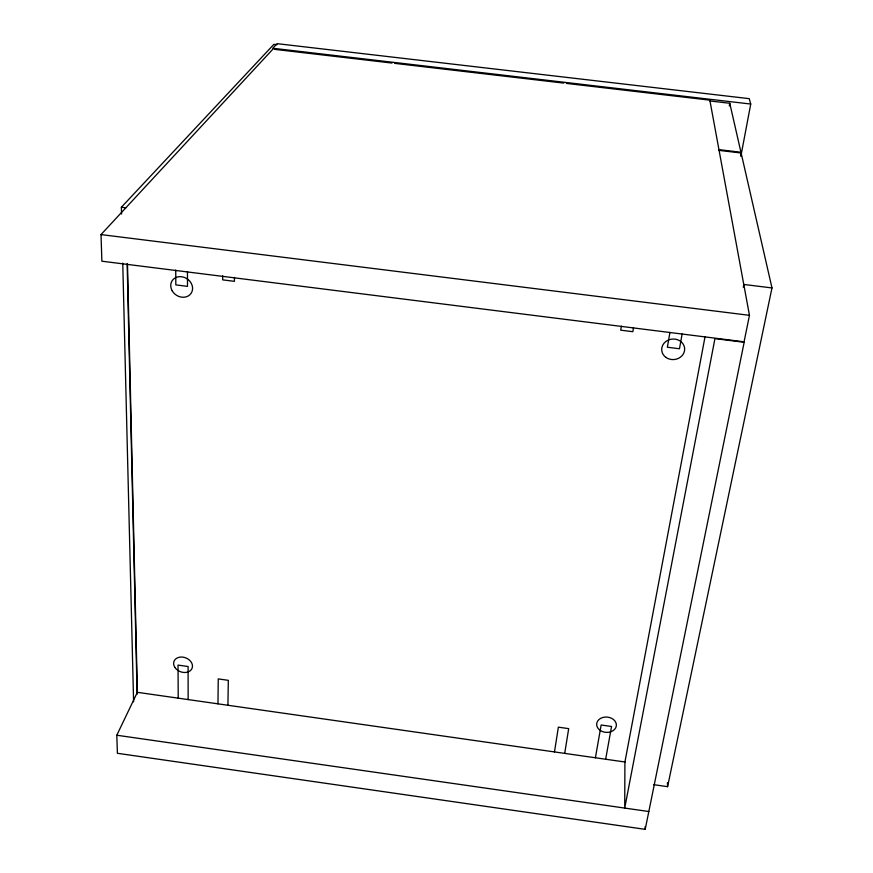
<?xml version="1.0" encoding="UTF-8"?>
<svg xmlns="http://www.w3.org/2000/svg" width="873" height="873" viewBox="0 0 873 873"><rect width="100%" height="100%" fill="white"/><g stroke="black" fill="none" stroke-linecap="round" stroke-linejoin="round"><path stroke-width="1.31" d="M217.966 703.834L218.25 678.899L228.311 680.329L227.929 705.264M222.702 275.846L222.659 279.862L234.411 281.346L234.477 277.341M554.475 751.926L558.371 727.165L568.694 728.639L564.7 753.388M621.358 326.175L620.725 330.18L632.838 331.707L633.492 327.702M595.408 757.775L601.148 725.016L611.547 726.489L605.655 759.237M669.929 332.471L667.354 347.225L679.467 348.764L682.119 334.01M729.293 105.949L729.773 103.276L709.989 100.962M705.024 336.836L624.915 762.02L624.719 808.071L714.943 338.626L744.167 342.292L645.202 829.35L117.397 753.29L116.807 735.23L137.367 692.289L127.502 264.388M740.62 155.667L741.122 152.993L719.09 150.385M740.882 156.158L750.736 104.04L749.252 98.66L277.047 43.65L272.758 48.255L750.736 104.04M743.294 287.141L743.829 284.456L771.983 287.937L667.583 786.66L653.528 784.652M566.446 83.415L709.836 100.155L749.46 315.328L744.08 341.812L101.879 261.202L101.017 234.586L272.9 49.15M121.543 214.06L121.38 207.25L273.871 44.348L277.014 44.709M274.253 49.314L391.944 63.052M394.651 63.358L563.74 83.099M718.948 149.643L740.959 152.251L729.773 103.276M121.38 207.25L125.854 207.796M101.017 234.586L749.46 315.328M137.356 692.322L625.144 762.02M116.807 735.23L648.825 811.53M741.122 152.993L771.983 287.937M667.452 782.59L667.583 786.66M122.755 263.111L133.602 701.859M127.142 263.657L137.116 694.21M645.169 826.622L645.202 829.35M175.735 270.084L175.822 284.893L187.488 286.366L187.466 271.568M178.223 698.16L178.027 665.095L188.099 666.525L188.142 699.579M174.884 667.409A9.69 7.421 20.7 0 0 191.231 669.755A9.69 7.421 20.7 0 0 183.057 657.151A9.69 7.421 20.7 0 0 174.884 667.409M600.46 730.559A9.865 7.661 5 0 0 616.283 726.129A9.865 7.661 5 0 0 602.839 717.475A9.865 7.661 5 0 0 600.46 730.559M172.199 290.829A11.393 9.799 33.6 0 0 191.132 293.295A11.393 9.799 33.6 0 0 181.66 276.741A11.393 9.799 33.6 0 0 172.199 290.829M665.903 357.384A11.502 10.28 -4.4 0 0 684.519 350.793A11.502 10.28 -4.4 0 0 669.111 339.761A11.502 10.28 -4.4 0 0 665.903 357.384"/></g></svg>
